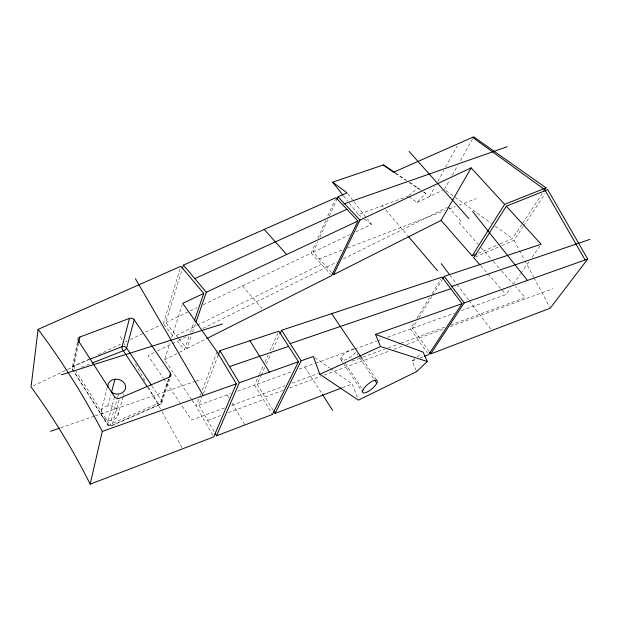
<?xml version="1.0" encoding="UTF-8"?>
<svg xmlns="http://www.w3.org/2000/svg" width="621" height="621" viewBox="0 0 621 621"><rect width="100%" height="100%" fill="white"/><g stroke="black" fill="none" stroke-linecap="round" stroke-linejoin="round"><path stroke-width="0.47" stroke-dasharray="3.1 2.33" d="M77.454 341.907L72.176 367.655L72.393 369.355L108.194 425.463L109.816 426.068L111.749 425.758L159.97 404.605L161.615 403.006M78.052 342.676L72.572 369.27A3.338 1.436 -31.4 0 0 72.991 370.139M78.533 343.646L74.015 365.482A3.493 2.841 7 0 0 72.572 369.27L107.208 423.941A3.555 3.02 8.7 0 0 112.036 425.315L160.296 404.147L168.741 378.895M101.114 411.381L107.006 388.435M107.938 405.855L110.957 394.428M114.543 396.788L107.208 423.941A3.423 1.289 -32.4 0 0 109.684 424.36L75.125 369.906M111.275 420.378L117.105 399.101M117.571 397.417L118.502 394.017M119.061 399.978L112.036 425.315A3.322 1.211 67.1 0 1 109.925 424.43L158.076 403.371A3.221 1.304 67 0 0 160.296 404.147A3.416 2.864 14.5 0 0 161.452 400.273L168.757 378.437M117.866 415.488L123.237 396.384M123.494 395.468L124.006 393.652M163.292 323.758L180.276 268.117M178.429 338.189L165.729 322.594L182 269.762M191.579 399.497L164.557 359.854L169.96 343.025M171.629 337.824L182.217 304.833M161.833 402.486L169.673 379.136M179.539 352.301L184.46 349.817L189.126 336.178M190.368 332.546L194.101 321.631M179.034 338.934L186.89 348.591L192.215 333.143M192.526 332.235L195.343 324.053M212.809 435.243L196.096 406.134L199.869 396.307M200.21 395.414L200.894 393.629M202.267 390.058L217.008 351.657M214.136 431.688L198.852 405.14L201.965 397.106M203.346 393.535L218.204 355.15M203.183 304.694L311.199 253.089L315.615 243.199M317.867 238.177L325.932 220.137M327.896 215.735L335.309 199.17M331.661 272.518L313.147 252.157L317.874 241.616M319.846 237.222L327.733 219.648M329.316 216.131L336.411 200.319M237.564 391.207L254.571 385.082L258.949 375.363M259.345 374.479L263.327 365.637M264.919 362.105L268.101 355.033M270.096 350.609L278.053 332.934M273.069 410.171L257.141 384.158L260.742 376.21M261.146 375.325L264.748 367.376M266.347 363.836L271.152 353.24M272.751 349.701L279.559 334.688M429.538 196.539L435.042 186.455M437.797 181.41L443.759 170.48M445.591 167.111L457.056 146.098M444.372 189.452L449.627 180.012M452.298 175.215L457.716 165.489M460.464 160.552L472.519 138.91M387.574 337.211L410.38 328.998L414.409 322.408M416.924 318.286L429.499 297.684M432.014 293.57L441.073 278.736M429.103 351.548L412.476 328.245L416.512 321.655M419.035 317.541L432.154 296.132M432.658 295.309L442.237 279.66M500.192 243.843L512.465 238.58L521.547 224.872M522.572 223.319L542.529 193.201M501.768 245.598L514.033 240.311L523.13 226.642M523.666 225.842L545.059 193.674M461.519 310.593L506.022 294.571L510.198 288.594M513.373 284.053L520.359 274.047M520.903 273.271L528.851 261.891M531.995 257.389L539.773 246.25M408.921 196.64L417.002 202.531L425.804 193.511L422.233 190.919M408.797 195.592L417.941 187.806L421.512 190.399M416.326 370.683L412.173 360.995L416.567 357.448M417.296 356.858L421.69 353.31M164.557 359.854L177.063 353.543M186.89 348.591L205.846 339.035M154.109 352.573L148.085 355.554L163.129 377.855M157.555 350.865L171.326 344.05M172.188 343.623L177.35 341.061L184.46 349.817M178.569 340.455L185.493 337.024M202.811 328.455L325.753 267.558M326.724 267.084L337.141 261.922M343.219 258.91L447.407 207.305M176.248 335.519L196.236 325.707M197.105 325.28L321.368 264.282M33.177 385.928L66.905 369.813M67.728 369.417L88.842 359.326M98.382 354.77L120.94 343.995M125.186 341.961L126.932 341.131M130.387 339.477L144.072 332.941M145.772 332.126L160.808 324.938M165.729 322.594L189.25 311.354M190.119 310.935L197.09 307.605M313.147 252.157L349.701 234.691M355.794 231.78L371.459 224.29L367.391 219.042M417.002 202.531L442.657 190.274M475.476 256.939L500.891 245.978M478.279 253.252L499.315 244.224M81.413 367.259L91.186 363.409M89.145 359.559L74.015 365.482A3.237 1.149 68.3 0 0 75.056 369.487M318.62 259.042L342.947 249.712M347.45 247.981L444.745 210.659M449.247 208.928L455.558 206.514M459.16 205.132L476.276 198.565M342.295 387.721L352.161 383.949L357.354 397.44M412.173 360.995L416.52 359.334M419.99 357.999L423.46 356.671M349.312 203.191L358.364 214.587L408.183 196.104M207.624 420.37L222.031 415.022M228.334 412.678L263.459 399.645M419.392 337.933L443.937 328.889M450.295 326.545L553.024 288.695M264.988 396.982L283.145 390.267M289.502 387.915L320.366 376.505M323.991 375.162L389.351 350.997M393.893 349.32L402.967 345.959M406.6 344.616L418.399 340.254M224.499 407.981L191.61 420.068L179.787 402.548M231.742 405.327L284.837 385.82M292.095 383.149L318.418 373.485M351.991 361.15L361.973 357.486M362.881 357.153L384.663 349.149M388.288 347.814L400.087 343.483M400.995 343.149L445.125 326.941M450.582 324.93L525.164 297.537L515.593 286.708M198.852 405.14L230.663 393.691M257.141 384.158L291.8 371.684M299.097 369.053L314.606 363.471M315.515 363.145L353.83 349.359M354.738 349.025L376.629 341.146M377.545 340.82L383.017 338.849M412.476 328.245L454.254 313.209M60.571 427.815L94.462 416.132M95.378 415.814L195.219 381.379M196.135 381.061L201.631 379.167M395.127 173.329L408.044 181.829M408.851 182.357L422.575 191.392M423.382 191.92L425.804 193.511M395.67 173.057L405.769 179.748M409.922 182.496L417.941 187.806M314.863 357.58L329.627 368.02M330.403 368.564L352.161 383.949M445.932 190.585L454.541 196.795M455.325 197.362L491.335 223.335M495.248 226.16L512.465 238.58M358.364 214.587L363.759 218.584M364.527 219.151L371.459 224.29M311.199 253.089L330.364 274.195M448.277 206.878L461.364 221.658L459.121 222.807L478.178 244.371M481.135 247.725L492.624 260.719M493.26 261.441L500.922 270.104M501.558 270.826L513.047 283.82M480.693 265.648L506.022 294.571M242.493 285.916L262.054 308.59M382.047 205.559L383.297 207.018M385.788 209.952L407.609 235.584M163.905 324.511L174.291 337.296M343.436 195.794L347.737 201.204M347.613 193.558L353.427 201.057M354.009 201.802L366.809 218.297M450.008 275.227L456.388 283.681M456.971 284.449L468.576 299.811M469.15 300.58L490.621 329.006M410.38 328.998L427.558 353.116M192.075 400.235L196.096 406.134M362.61 359.241L377.157 380.758M356.997 353.923L357.867 355.204M359.606 357.781L373.663 378.624M163.665 378.655L179.252 401.748M341.201 357.254L343.879 361.275M345.222 363.293L361.569 387.861M151.803 385.804L161.452 400.273A3.284 1.226 -33.7 0 1 158.138 403.176L147.984 387.884M340.867 359.621L342.916 362.718M343.436 363.487L362.633 392.402M304.764 367.019L321.779 393.481M254.571 385.082L272.487 414.424M227.193 394.94L229.165 398.271M232.138 403.277L244.992 424.943M120.443 336.799L123.711 342.691M124.184 343.537L125.116 345.222M135.401 363.751L144.747 380.595M148.481 387.333L161.569 410.916M162.034 411.754L182.132 447.974M514.033 240.311L519.009 249.642M519.466 250.488L524.442 259.826M524.892 260.673L533.493 276.787M533.944 277.641L549.787 307.333M355.414 352.472A9.121 3.268 -33.9 0 1 344.306 360.133A9.121 3.268 -33.9 0 1 342.326 355.654A9.121 3.268 -33.9 0 1 353.815 348.847M104.025 418.476A8.647 7.297 8.9 0 0 118.06 414.781A8.647 7.297 8.9 0 0 106.649 406.103A8.647 7.297 8.9 0 0 104.025 418.476"/><path stroke-width="0.93" d="M38.091 329.363L31.05 386.945C53.468 417.599 73.216 450.194 90.185 484.163L213.756 436.897L236.345 383.809L217.008 351.657L182.706 303.327L203.735 293.446L180.843 266.262L38.091 329.363C62.31 361.5 83.75 395.701 102.286 431.416L90.185 484.163M78.727 342.699L79.907 337.001L129.494 318.394A3.478 2.732 12.6 0 1 134.183 319.799L170.503 373.213A3.54 2.903 15.4 0 1 169.323 377.149L119.543 398.232A3.687 3.074 10.2 0 1 114.543 396.788L78.432 340.836A3.625 2.88 8.3 0 1 79.907 337.001M129.494 318.394L122.073 346.673A3.136 1.242 68.3 0 0 123.168 350.803L92.071 363.06M111.4 392.775L114.978 379.214M134.183 319.799L126.606 348.008A3.206 1.366 -32.8 0 1 123.393 350.865L147.449 387.077M182.279 268.831L183.42 265.128L335.961 197.703L357.968 221.014L331.645 275.6L206.708 338.6M169.331 376.706L170.503 373.213M194.412 320.723L203.735 293.446M195.972 322.237L206.304 292.243L357.968 221.014M218.204 355.15L219.935 350.686L278.852 331.164L298.46 361.748L272.487 414.424L216.527 435.833L215.091 433.349M216.527 435.833L239.287 382.761L298.46 361.748M336.807 199.442L337.987 196.81L347.03 192.813L332.631 182.178L383.398 164.93L394.933 172.568M279.962 333.803L281.561 330.271L442.074 277.09L462.016 303.669L428.669 354.684L424.329 356.345M332.305 273.217L333.578 274.622L359.986 220.067L471.145 167.856L504.601 204.356L546.053 187.876L473.676 136.837L393.504 172.265L383.398 164.93M273.566 410.986L275.072 413.439L301.177 360.785L313.31 356.477L319.846 374.284L358.387 400.134L416.707 371.56L427.248 361.492L423.149 352.13L375.503 334.393L380.502 346.518L427.248 361.492M333.578 274.622L441.089 220.408L471.145 167.856M442.742 278.837L444.256 276.361L541.163 244.255L506.309 206.219L473.73 257.692L480.056 264.926M441.089 220.408L472.146 255.883L504.601 204.356M429.662 352.324L430.772 353.877L464.197 302.893L587.73 259.027L547.738 189.653L506.309 206.219M543.841 191.214L546.053 187.876M587.73 259.027L550.237 308.179L430.772 353.877M319.846 374.284L380.502 346.518M194.792 278.596L346.906 209.293M472.146 255.883L476.524 254.005M90.029 359.21L122.073 346.673A3.361 2.701 11.6 0 1 126.606 348.008L151.268 384.997M275.072 413.439L341.403 388.063M102.286 431.416L236.345 383.809M375.503 334.393L462.016 303.669M343.902 203.913L507.147 146.773M50.495 431.292L59.655 428.133M229.529 366.592L288.579 346.332M451.785 286.39L589.95 239.38M290.147 343.623L450.815 288.734M61.401 374.797L222.465 323.983M472.519 137.342L544.726 189.63L585.114 259.958M337.987 196.81L359.986 220.067M264.197 229.428L286.669 254.501M409.107 151.446L468.894 218.553M408.238 236.314L437.541 270.733M183.42 265.128L206.304 292.243M472.635 211.536L527.446 280.436M332.631 182.178L342.893 195.11M441.306 263.708L449.425 274.459M444.256 276.361L464.197 302.893M331.684 313.667L362.128 358.721M374.556 379.943L376.784 383.242A9.284 3.089 -39.7 0 1 367.166 392.03A9.284 3.089 -39.7 0 1 362.928 389.949M281.561 330.271L301.177 360.785M322.291 394.281L332.6 410.318M249.929 340.75L269.429 372.064M219.935 350.686L239.287 382.761M135.386 278.689L203.269 395.554M362.99 389.918A9.284 3.089 -39.7 0 1 372.6 381.084A9.284 3.089 -39.7 0 1 376.807 383.235M107.969 387.566A8.958 7.413 10.3 0 1 117.299 379.221A8.958 7.413 10.3 0 1 125.147 389.483A8.958 7.413 10.3 0 1 111.772 392.542"/></g></svg>
